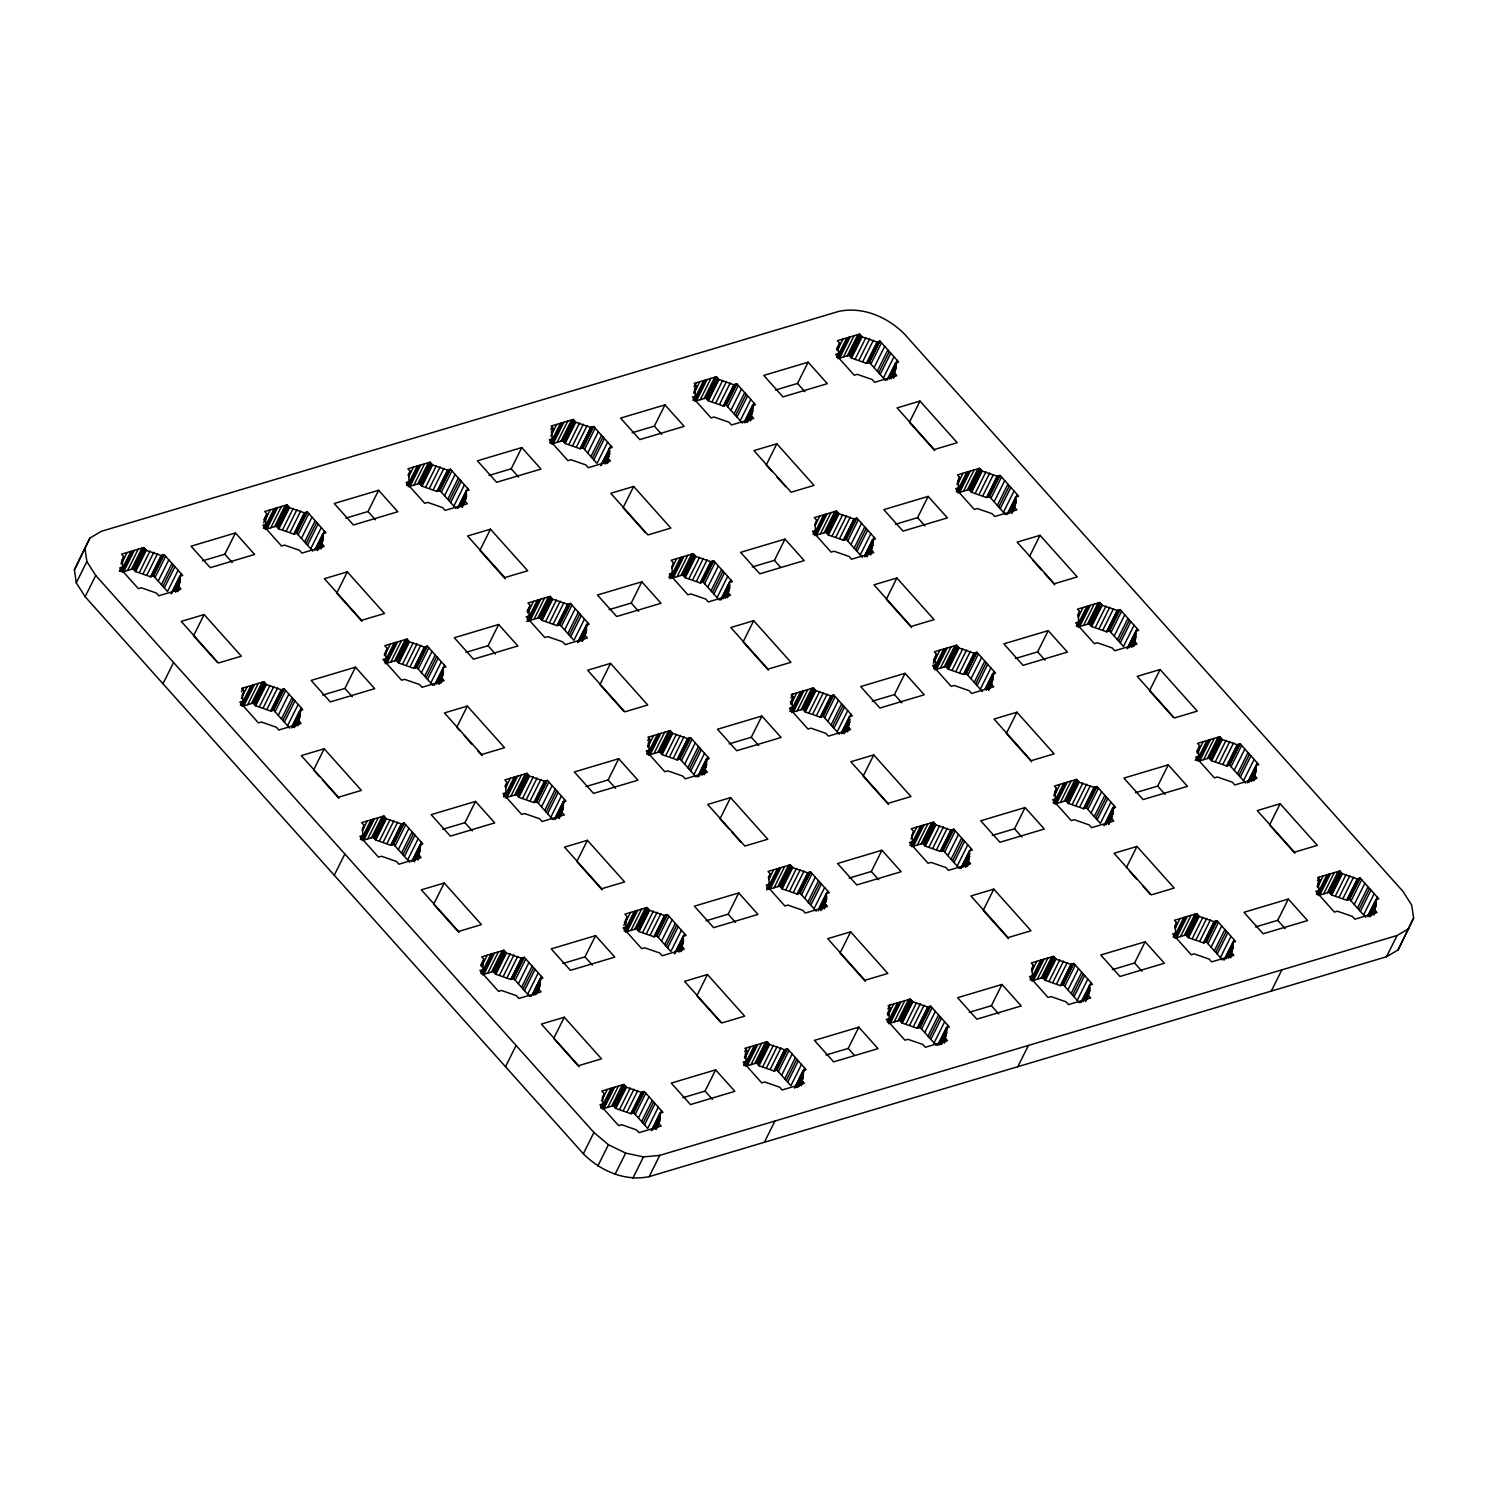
<?xml version="1.0" encoding="UTF-8"?>
<svg xmlns="http://www.w3.org/2000/svg" width="1488" height="1488" viewBox="0 0 1488 1488"><rect width="100%" height="100%" fill="white"/><g stroke="black" fill="none" stroke-linecap="round" stroke-linejoin="round"><path stroke-width="1.5" d="M122.741 567.002L119.765 567.895L138.384 588.69L141.341 587.797L156.296 593.005L158.77 595.777L180.978 589.174L178.486 586.384L180.104 581.696L179.788 576.34L182.764 575.447L164.145 554.652L161.188 555.545L146.252 550.337L143.759 547.565L121.57 554.168L124.043 556.958L122.425 561.646L122.741 567.002L120.807 570.871M315.251 549.091L322.97 533.653L325.928 532.76L307.328 511.946L304.352 512.839L289.416 507.65L286.924 504.86L264.734 511.481L267.226 514.271L265.589 518.94L265.906 524.297L263.99 528.166M242.786 701.22L239.828 702.113L258.428 722.908L261.404 722.033L276.34 727.223L278.833 730.013L301.022 723.391L298.53 720.601L300.167 715.933L299.832 710.557L302.808 709.683L284.208 688.87L281.232 689.762L266.296 684.573L263.804 681.783L241.614 688.405L244.106 691.176L242.47 695.863L242.786 701.22L240.87 705.089M319.734 547.547L323.287 539.009L322.97 533.653M362.849 835.438L359.873 836.33L378.473 857.144L381.449 856.251L396.385 861.44L398.877 864.23L421.067 857.609L418.574 854.819L420.211 850.15L419.895 844.793L422.852 843.901L404.252 823.087L401.276 823.98L386.341 818.791L383.848 816.001L361.658 822.622L364.151 825.412L362.514 830.081L362.849 835.438L360.914 839.306M443.331 673.227L443.015 667.87L445.991 666.977L427.372 646.183L424.415 647.057L409.46 641.867L406.968 639.077L384.778 645.699L387.271 648.489L385.634 653.158L385.969 658.533L382.993 659.407L401.593 680.221L404.569 679.328L419.504 684.517L421.997 687.307L444.187 680.686L441.694 677.914L443.331 673.227L438.514 682.88M409.088 481.61L406.112 482.503L424.731 503.297L427.688 502.405L442.624 507.613L445.117 510.384L467.306 503.781L464.833 500.991L466.451 496.304L466.135 490.947L469.111 490.054L450.492 469.259L447.535 470.152L432.58 464.944L430.106 462.173L407.898 468.776L410.39 471.566L408.754 476.253L409.088 481.61L407.154 485.479M483.135 961.862L482.893 969.674L479.917 970.548L498.536 991.361L501.493 990.469L516.429 995.677L518.921 998.448L541.111 991.826L538.637 989.055L540.256 984.368L539.939 979.011L542.915 978.118L524.297 957.323L521.339 958.198L506.404 953.008L503.911 950.218L481.721 956.84L484.195 959.63L481.219 965.731M506.013 792.751L503.037 793.643L521.656 814.438L524.613 813.545L539.567 818.753L542.041 821.525L564.25 814.922L561.757 812.132L563.394 807.445L563.059 802.088L566.035 801.195L547.435 780.4L544.459 781.293L529.523 776.085L527.031 773.314L504.841 779.917L507.334 782.707L505.697 787.394L506.013 792.751L504.079 796.619M529.133 615.827L526.157 616.72L544.775 637.515L547.751 636.641L562.687 641.83L565.18 644.62L587.369 637.999L584.877 635.209L586.514 630.54L586.179 625.165L589.155 624.29L570.555 603.477L567.579 604.37L552.643 599.18L550.151 596.39L527.961 603.012L530.453 605.783L528.817 610.471L529.133 615.827L527.217 619.696M552.253 438.904L549.295 439.797L567.895 460.61L570.871 459.718L585.807 464.907L588.299 467.697L610.489 461.075L607.997 458.285L609.634 453.617L609.317 448.26L612.275 447.367L593.675 426.554L590.699 427.447L575.763 422.257L573.271 419.467L551.081 426.089L553.573 428.879L551.936 433.547L552.253 438.904L550.337 442.773M674.455 953.696L683.122 936.305L686.08 935.431L667.48 914.618L664.504 915.511L649.568 910.321L647.075 907.531L624.886 914.153L627.378 916.924L625.741 921.611L626.057 926.968L624.142 930.837M602.938 1103.891L599.962 1104.784L618.58 1125.579L621.556 1124.686L636.492 1129.894L638.984 1132.666L661.174 1126.063L658.682 1123.273L660.319 1118.585L659.984 1113.229L662.96 1112.354L644.36 1091.541L641.384 1092.434L626.448 1087.226L623.956 1084.454L601.766 1091.057L604.258 1093.847L602.621 1098.535L602.938 1103.891L601.022 1107.76M626.057 926.968L623.1 927.861L641.7 948.656L644.676 947.782L659.612 952.971L662.104 955.761L684.294 949.139L681.802 946.349L683.438 941.681L683.122 936.305M649.177 750.045L646.22 750.938L664.82 771.751L667.796 770.858L682.732 776.048L685.224 778.838L707.414 772.216L704.921 769.426L706.558 764.758L706.242 759.401L709.199 758.508L690.599 737.695L687.623 738.587L672.688 733.398L670.195 730.608L648.005 737.23L650.498 740.02L648.861 744.688L649.177 750.045L647.261 753.914M672.316 573.14L669.34 574.015L687.94 594.828L690.916 593.935L705.851 599.125L708.344 601.915L730.534 595.293L728.041 592.522L729.678 587.834L729.362 582.478L732.338 581.585L713.719 560.79L710.743 561.664L695.807 556.475L693.315 553.685L671.125 560.306L673.618 563.096L671.981 567.765L672.316 573.14L670.381 576.991M695.435 396.217L692.459 397.11L711.059 417.905L714.035 417.012L728.971 422.22L731.464 424.991L753.653 418.388L751.161 415.598L752.798 410.911L752.482 405.554L755.458 404.662L736.839 383.867L733.882 384.76L718.927 379.552L716.435 376.78L694.245 383.383L696.737 386.173L695.101 390.86L695.435 396.217L693.501 400.086M798.963 1086.37L802.906 1078.335L803.167 1070.542L806.143 1069.649L787.524 1048.835L784.548 1049.728L769.612 1044.539L767.12 1041.749L744.93 1048.37L747.422 1051.16L745.786 1055.829L746.12 1061.186L744.186 1065.055M769.24 884.281L766.264 885.155L784.864 905.969L787.84 905.076L802.776 910.284L805.268 913.055L827.458 906.434L824.966 903.662L826.603 898.975L826.286 893.618L829.262 892.726L810.644 871.931L807.686 872.805L792.732 867.616L790.258 864.826L768.05 871.447L770.542 874.237L768.905 878.924L769.24 884.281L767.306 888.131M792.36 707.358L789.384 708.251L808.003 729.046L810.96 728.153L825.896 733.361L828.388 736.132L850.578 729.529L848.104 726.739L849.722 722.052L849.406 716.695L852.382 715.802L833.764 695.008L830.806 695.9L815.87 690.692L813.378 687.921L791.188 694.524L793.662 697.314L792.044 702.001L792.36 707.358L790.426 711.227M815.48 530.435L812.504 531.328L831.122 552.122L834.08 551.248L849.034 556.438L851.527 559.228L873.716 552.606L871.224 549.816L872.861 545.147L872.526 539.772L875.502 538.898L856.902 518.084L853.926 518.977L838.99 513.788L836.498 510.998L814.308 517.619L816.8 520.391L815.164 525.078L815.48 530.435L813.545 534.304M838.6 353.512L835.624 354.404L854.242 375.218L857.218 374.325L872.154 379.514L874.646 382.304L896.836 375.683L894.344 372.893L895.981 368.224L895.646 362.867L898.622 361.975L880.022 341.161L877.046 342.054L862.11 336.865L859.618 334.075L837.428 340.696L839.92 343.486L838.283 348.155L838.6 353.512L836.684 357.38M984.87 689.446L992.589 674.008L995.546 673.115L976.946 652.302L973.97 653.195L959.035 648.005L956.542 645.215L934.352 651.837L936.845 654.627L935.208 659.296L935.524 664.652L933.608 668.521M889.285 1018.499L886.309 1019.392L904.927 1040.186L907.885 1039.294L922.839 1044.502L925.331 1047.273L947.521 1040.67L945.029 1037.88L946.666 1033.193L946.331 1027.836L949.307 1026.962L930.707 1006.148L927.731 1007.041L912.795 1001.833L910.303 999.062L888.113 1005.665L890.605 1008.455L888.968 1013.142L889.285 1018.499L887.369 1022.368M965.266 866.76L969.209 858.725L969.451 850.913L972.427 850.039L953.827 829.225L950.851 830.118L935.915 824.929L933.422 822.139L911.233 828.76L913.725 831.532L912.088 836.219L912.404 841.576L910.489 845.444M935.524 664.652L932.567 665.545L951.167 686.359L954.143 685.466L969.079 690.655L971.571 693.445L993.761 686.824L991.268 684.034L992.905 679.365L992.589 674.008M958.644 487.748L955.687 488.622L974.287 509.435L977.263 508.543L992.198 513.732L994.691 516.522L1016.881 509.9L1014.388 507.129L1016.025 502.442L1015.709 497.085L1018.666 496.192L1000.066 475.397L997.09 476.272L982.154 471.082L979.662 468.292L957.472 474.914L959.965 477.704L958.328 482.372L958.644 487.748L956.728 491.598M1032.467 975.793L1029.491 976.686L1048.091 997.499L1051.067 996.607L1066.003 1001.796L1068.496 1004.586L1090.685 997.964L1088.193 995.174L1089.83 990.506L1089.514 985.149L1092.471 984.256L1073.871 963.443L1070.895 964.336L1055.959 959.146L1053.467 956.356L1031.277 962.978L1033.769 965.768L1032.133 970.436L1032.467 975.793L1030.533 979.662M1055.587 798.889L1052.611 799.763L1071.211 820.576L1074.187 819.683L1089.123 824.891L1091.615 827.663L1113.805 821.041L1111.313 818.27L1112.95 813.583L1112.633 808.226L1115.609 807.333L1096.991 786.538L1094.015 787.412L1079.079 782.223L1076.587 779.433L1054.397 786.055L1056.889 788.845L1055.252 793.532L1055.587 798.889L1053.653 802.739M1131.55 647.15L1135.493 639.115L1135.753 631.303L1138.729 630.41L1120.111 609.615L1117.153 610.508L1102.199 605.3L1099.725 602.528L1077.517 609.131L1080.009 611.921L1078.372 616.609L1078.707 621.965L1076.773 625.834M1175.632 933.106L1172.656 933.999L1191.274 954.794L1194.232 953.901L1209.186 959.109L1211.66 961.88L1233.868 955.277L1231.376 952.487L1233.013 947.8L1232.678 942.443L1235.654 941.569L1217.054 920.756L1214.078 921.649L1199.142 916.441L1196.65 913.669L1174.46 920.272L1176.952 923.062L1175.315 927.749L1175.632 933.106L1173.697 936.975M1198.751 756.183L1195.775 757.076L1214.394 777.871L1217.37 776.996L1232.306 782.186L1234.798 784.976L1256.988 778.354L1254.496 775.564L1256.132 770.896L1255.798 765.52L1258.774 764.646L1240.174 743.833L1237.198 744.725L1222.262 739.536L1219.769 736.746L1197.58 743.368L1200.072 746.139L1198.435 750.826L1198.751 756.183L1196.836 760.052M1318.796 890.401L1315.838 891.293L1334.438 912.107L1337.414 911.214L1352.35 916.403L1354.843 919.193L1377.032 912.572L1374.54 909.782L1376.177 905.113L1375.861 899.756L1378.818 898.864L1360.218 878.05L1357.242 878.943L1342.306 873.754L1339.814 870.964L1317.624 877.585L1320.116 880.375L1318.48 885.044L1318.796 890.401L1316.88 894.269M74.4 569.885L89.931 538.042L101.519 531.253L838.841 311.364C863.021 306.268 887.741 317.167 904.648 334.242L1402.868 891.275L1411.74 905.169L1413.6 918.115L1398.069 949.958L1386.481 956.747L649.159 1176.636C624.979 1181.732 600.259 1170.833 583.352 1153.758L85.132 596.725L76.26 582.831L74.4 569.885L89.931 538.042M1398.069 949.958L1413.6 918.115M76.26 582.831L86.862 561.59L85.002 548.626M85.132 596.725L95.734 575.484L86.862 561.59M121.737 560.381L123.671 556.531M121.067 563.059L124.043 556.958M121.328 564.119L127.112 552.513M119.338 571.299L121.253 567.449M120.342 571.001L122.276 567.133M121.291 570.704L130.925 551.378M132.655 550.876L122.072 572.117L133.157 568.807L143.759 547.565M123.802 571.597L134.385 550.355M127.615 570.462L138.198 549.221M131.428 569.327L142.011 548.068M133.548 569.234L144.15 547.993M134.404 570.202L145.006 548.942M135.259 571.15L145.861 549.909M164.145 554.652L153.562 575.893L150.586 576.786L135.65 571.597L146.252 550.337M139.426 572.396L150.009 551.137M143.201 573.531L153.803 552.29M146.94 575L157.542 553.759M150.586 576.786L161.188 555.545M151.051 576.656L161.653 555.396M152.074 576.34L162.676 555.098M153.097 576.042L163.68 554.782M155.012 577.53L165.614 556.27M158.212 581.101L168.814 559.86M161.411 584.672L171.994 563.431M162.862 586.309L173.464 565.049M164.312 587.927L174.914 566.686M178.114 570.257L167.512 591.499L153.562 575.893M171.12 593.731L179.788 576.34M171.585 593.582L181.313 573.829M175.491 587.481L179.341 579.762M174.412 590.68L180.197 579.092M175.305 591.368L180.104 581.696M175.584 592.187L179.546 584.152M176.942 590.68L178.876 586.811M177.797 591.647L179.732 587.779M202.647 560.827L224.837 554.224L235.439 532.964L254.653 554.447L210.273 567.672L191.059 546.208L235.439 532.964M162.973 683.773L173.575 662.513M204.135 614.563L181.22 621.389L218.438 662.997L241.354 656.171L204.135 614.563L193.533 635.804L217.36 662.439M263.953 519.628L266.836 513.825M264.232 520.372L267.226 514.271M263.655 522.809L265.589 518.94M264.511 521.414L270.277 509.826M263.525 528.314L265.441 524.446M264.473 527.998L274.09 508.691M275.838 508.171L265.236 529.412L276.34 526.12L286.924 504.86M266.966 528.91L277.568 507.65M270.779 527.756L281.381 506.515M274.592 526.622L285.194 505.381M276.712 526.547L287.314 505.288M277.568 527.496L288.17 506.255M278.442 528.463L289.025 507.203M307.328 511.946L296.726 533.206L293.768 534.099L278.814 528.891L289.416 507.65M282.59 529.691L293.192 508.45M286.384 530.844L296.968 509.584M290.123 532.313L300.706 511.054M293.768 534.099L304.352 512.839M294.233 533.95L304.817 512.709M295.238 533.653L305.84 512.393M296.261 533.336L306.863 512.095M298.177 534.824L308.779 513.583M301.376 538.414L311.978 517.154M304.575 541.985L315.177 520.726M306.026 543.604L316.628 522.362M307.495 545.24L318.079 523.981M310.694 548.812L321.278 527.552M241.428 691.753L243.344 687.884M242.172 695.045L244.106 691.176M241.372 698.337L247.157 686.749M314.842 550.448L324.477 531.142M316.739 548.663L323.491 535.141M316.628 549.909L323.38 536.387M240.405 705.219L242.321 701.369M317.502 550.597L323.287 539.009M318.86 549.184L322.71 541.446M241.335 704.921L250.97 685.615M320.106 547.993L322.04 544.124M242.116 706.335L252.7 685.094M320.962 548.942L322.896 545.073M254.448 684.573L243.846 705.814L253.202 703.024L263.804 681.783M247.659 704.68L258.261 683.438M251.472 703.545L262.074 682.304M253.592 703.471L264.194 682.211M254.448 704.419L265.05 683.178M255.304 705.386L265.906 684.127M284.208 688.87L273.606 710.129L270.63 711.004L255.694 705.814L266.296 684.573M259.47 706.614L270.072 685.354M263.264 707.749L273.848 686.507M267.003 709.218L277.586 687.977M345.83 518.14L368.02 511.519L378.603 490.277L397.817 511.742L353.437 524.985L334.223 503.502L378.603 490.277M270.63 711.004L281.232 689.762M271.095 710.873L281.697 689.614M272.118 710.557L282.72 689.316M273.141 710.26L283.743 689.018M275.057 711.748L285.659 690.506M347.318 571.857L324.403 578.702L361.621 620.31L384.518 613.484L347.318 571.857L336.716 593.117L362.012 621.407M278.256 715.319L288.858 694.078M281.455 718.909L292.057 697.649M282.906 720.527L293.508 699.267M284.375 722.145L294.959 700.904M408.084 474.988L410 471.138M408.475 475.435L410.39 471.566M408.642 476.792L413.459 467.12M406.689 485.609L408.623 481.74M287.556 725.735L298.158 704.475M407.638 485.311L417.272 465.986M419.002 465.465L408.4 486.725L419.504 483.414L430.106 462.173M410.149 486.204L420.732 464.963M292.132 726.014L299.832 710.557M291.629 727.818L301.357 708.046M292.652 727.502L301.32 710.129M293.508 726.832L300.241 713.31M413.962 485.069L424.545 463.828M295.108 725.14L297.991 719.336M294.382 727.52L300.167 715.933M295.74 726.088L299.59 718.369M296.986 724.898L298.921 721.048M417.775 483.935L428.358 462.675M297.842 725.865L299.776 721.996M419.895 483.842L430.478 462.601M420.751 484.809L431.353 463.549M421.606 485.758L432.208 464.516M450.492 469.259L439.909 490.501L436.933 491.393L421.997 486.204L432.58 464.944M425.773 487.004L436.356 465.744M429.548 488.138L440.15 466.897M433.287 489.608L443.889 468.367M436.933 491.393L447.535 470.152M437.398 491.263L448 470.003M438.421 490.947L449.004 469.706M439.444 490.649L450.027 469.39M441.359 492.137L451.943 470.878M322.71 695.063L344.9 688.442L355.483 667.182L374.697 688.665L330.317 701.908L311.104 680.425L355.483 667.182M444.559 495.709L455.142 474.467M447.758 499.28L458.341 478.039M324.179 748.78L301.283 755.625L338.501 797.233L361.398 790.388L324.179 748.78L313.596 770.04L319.548 776.699M449.209 500.917L459.811 479.657M450.659 502.535L461.261 481.294M453.859 506.106L464.461 484.865M384.295 654.59L387.271 648.489M457.467 508.338L466.135 490.947M384.555 655.631L390.34 644.044M457.932 508.189L467.66 488.436M459.811 507.222L466.544 493.7M461.633 505.976L466.451 496.304M461.931 506.794L465.874 498.759M384.518 662.234L394.153 642.909M462.322 507.222L465.205 501.419M395.882 642.388L385.28 663.648L396.385 660.337L406.968 639.077M387.029 663.127L397.612 641.867M390.842 661.993L401.425 640.733M394.655 660.858L405.238 639.598M396.775 660.765L407.359 639.524M397.631 661.732L408.214 640.472M398.486 662.681L409.07 641.44M427.372 646.183L416.789 667.424L413.813 668.317L398.877 663.109L409.46 641.867M402.653 663.908L413.236 642.667M406.429 665.062L417.031 643.802M410.167 666.531L420.769 645.271M488.994 475.435L511.184 468.832L521.786 447.572L541 469.055L496.601 482.279L477.406 460.815L521.786 447.572M413.813 668.317L424.415 647.057M414.278 668.168L424.861 646.927M415.301 667.87L425.884 646.629M416.324 667.573L426.907 646.313M418.24 669.061L428.823 647.801M490.482 529.17L467.567 535.996L504.785 577.604L527.701 570.778L490.482 529.17L479.88 550.411L505.195 578.72M421.439 672.632L432.022 651.372M424.638 676.203L435.221 654.962M426.089 677.821L436.672 656.58M550.895 429.437L552.811 425.568M427.54 679.458L438.142 658.198M551.248 432.301L553.183 428.432M551.639 432.729L553.573 428.879M550.858 436.021L556.624 424.433M334.242 875.242L344.844 854M549.872 442.922L551.788 439.053M430.739 683.029L441.341 661.788M550.802 442.606L560.437 423.299M562.166 422.778L551.583 444.019L562.669 440.727L573.271 419.467M553.313 443.517L563.915 422.257M362.235 829.262L364.151 825.412M434.347 685.261L444.521 665.359M362.402 830.62L367.201 820.967M435.779 683.178L443.48 667.721M436.672 684.145L443.424 670.623M557.126 442.364L567.728 421.123M360.449 839.455L362.384 835.586M438.811 683.699L442.754 675.664M361.398 839.139L371.033 819.832M439.202 684.145L442.085 678.342M560.939 441.229L571.541 419.988M372.763 819.311L362.161 840.553L373.265 837.26L383.848 816.001M441.025 683.159L442.94 679.309M363.89 840.05L374.492 818.791M563.059 441.155L573.661 419.895M563.915 442.103L574.517 420.862M367.703 838.916L378.305 817.656M564.77 443.071L575.372 421.811M593.675 426.554L583.073 447.814L580.115 448.706L565.161 443.498L575.763 422.257M371.535 837.763L382.118 816.521M568.937 444.298L579.539 423.057M373.655 837.688L384.239 816.447M374.511 838.637L385.094 817.396M375.367 839.604L385.95 818.344M404.252 823.087L393.65 844.347L390.693 845.24L375.757 840.032L386.341 818.791M572.731 445.451L583.315 424.192M379.514 840.832L390.116 819.59M576.47 446.921L587.053 425.661M383.309 841.985L393.892 820.725M580.115 448.706L590.699 427.447M580.562 448.558L591.164 427.316M581.585 448.26L592.187 427M582.608 447.944L593.21 426.703M387.047 843.454L397.631 822.194M584.524 449.432L595.126 428.191M465.874 652.358L488.064 645.736L498.666 624.495L517.861 645.978L473.482 659.203L454.286 637.738L498.666 624.495M390.693 845.24L401.276 823.98M391.158 845.091L401.741 823.85M392.181 844.793L402.764 823.534M587.723 453.022L598.325 431.762M393.204 844.477L403.787 823.236M395.12 845.965L405.703 824.724M590.922 456.593L601.524 435.333M467.362 706.093L444.447 712.919L481.666 754.528L504.581 747.701L467.362 706.093L456.76 727.334L459.736 730.664M592.373 458.211L602.975 436.97M398.319 849.555L408.902 828.295M593.842 459.848L604.426 438.588M401.518 853.126L412.102 831.866M607.625 442.159L597.023 463.419L583.073 447.814M402.969 854.744L413.552 833.503M404.42 856.381L415.003 835.121M527.161 611.159L530.063 605.356M527.552 611.587L530.453 605.783M600.631 465.632L610.824 445.749M527.719 612.944L533.504 601.357M601.096 465.502L609.764 448.111M604.054 461.336L607.904 453.598M603.942 462.582L609.708 450.994M604.816 463.27L609.634 453.617M407.619 859.952L418.202 838.693M605.114 464.089L609.057 456.053M527.682 619.529L537.317 600.222M606.453 462.601L608.387 458.732M528.463 620.942L539.047 599.701M607.309 463.549L609.243 459.68M530.193 620.422L540.795 599.18M411.785 861.589L421.402 842.282M412.66 860.101L420.36 844.645M413.664 859.804L417.533 852.066M419.449 848.216L421.383 844.347M534.006 619.287L544.608 598.046M413.552 861.05L420.304 847.528M414.427 861.738L420.211 850.15M416.659 858.688L419.635 852.587M417.049 859.134L418.965 855.265M537.819 618.152L548.421 596.911M417.905 860.083L419.821 856.214M526.733 621.463L539.549 617.632L550.151 596.39M539.939 618.078L550.541 596.818M540.795 619.027L551.397 597.785M541.651 619.994L552.253 598.734M570.555 603.477L559.953 624.737L556.977 625.611L542.041 620.422L552.643 599.18M545.817 621.221L556.419 599.962M549.593 622.356L560.195 601.115M553.331 623.825L563.933 602.584M632.177 432.748L654.367 426.126L664.95 404.885L684.164 426.349L639.784 439.592L620.57 418.109L664.95 404.885M556.977 625.611L567.579 604.37M557.442 625.481L568.044 604.221M558.465 625.165L569.067 603.923M559.488 624.867L570.09 603.626M561.404 626.355L572.006 605.114M442.754 829.281L464.944 822.659L475.546 801.418L494.741 822.883L450.362 836.126L431.148 814.643L475.546 801.418M633.646 486.464L610.75 493.309L647.968 534.917L670.865 528.091L633.646 486.464L623.063 507.724L645.383 532.685M564.603 629.926L575.205 608.685M567.802 633.516L578.404 612.256M444.242 883.016L421.327 889.843L458.546 931.451L481.461 924.625L444.242 883.016L433.64 904.258L458.955 932.548M569.253 635.134L579.855 613.874M694.059 386.731L695.993 382.881M570.704 636.752L581.306 615.511M694.431 389.596L696.347 385.745M693.761 392.274L696.737 386.173M694.022 393.334L699.806 381.728M693.036 400.216L694.97 396.347M584.505 619.082L573.903 640.342L559.953 624.737M693.985 399.919L703.619 380.593M694.747 401.332L705.349 380.072M707.079 379.57L696.496 400.811L705.851 398.021L716.435 376.78M505.009 786.129L506.943 782.279M505.399 786.575L507.334 782.707M577.511 642.556L587.704 622.654M505.567 787.933L510.384 778.261M577.976 642.425L586.644 625.034M584.784 630.521L587.667 624.737M700.309 399.677L710.892 378.436M579.855 641.44L586.588 627.917M503.614 796.75L505.548 792.881M581.696 640.193L586.514 630.54M504.562 796.452L514.197 777.127M581.975 641.012L585.937 632.977M582.366 641.44L585.268 635.655M704.122 398.542L714.705 377.282M515.927 776.624L505.343 797.866L516.429 794.555L527.031 773.314M507.073 797.345L517.657 776.104M706.242 398.449L716.825 377.208M707.098 399.416L717.681 378.157M707.953 400.365L718.537 379.124M510.886 796.21L521.47 774.969M736.839 383.867L726.256 405.108L723.28 406.001L708.344 400.811L718.927 379.552M514.699 795.076L525.301 773.816M712.12 401.611L722.703 380.351M516.82 794.983L527.422 773.741M517.675 795.95L528.277 774.69M518.531 796.898L529.133 775.657M547.435 780.4L536.833 801.641L533.857 802.534L518.921 797.345L529.523 776.085M715.895 402.746L726.497 381.505M522.697 798.145L533.299 776.885M719.634 404.215L730.236 382.974M526.473 799.279L537.075 778.038M723.28 406.001L733.882 384.76M723.745 405.871L734.328 384.611M724.768 405.554L735.351 384.313M725.791 405.257L736.374 383.997M530.212 800.749L540.814 779.507M727.706 406.745L738.29 385.485M609.057 609.671L631.247 603.049L641.83 581.789L661.044 603.272L616.664 616.516L597.451 595.033L641.83 581.789M533.857 802.534L544.459 781.293M534.322 802.404L544.924 781.144M535.345 802.088L545.947 780.847M730.906 410.316L741.489 389.075M536.368 801.79L546.97 780.53M538.284 803.278L548.886 782.018M734.105 413.887L744.688 392.646M610.526 663.388L587.63 670.232L624.848 711.841L647.745 704.996L610.526 663.388L599.943 684.647L623.751 711.264M735.556 415.524L746.139 394.264M541.483 806.849L552.085 785.608M737.006 417.142L747.608 395.901M544.682 810.421L555.284 789.179M740.206 420.713L750.808 399.472M546.133 812.057L556.735 790.798M547.584 813.676L558.186 792.434M671.702 566.965L673.618 563.096M744.781 421.011L752.482 405.554M744.372 422.369L753.988 403.043M671.869 568.304L676.687 558.651M744.279 422.797L752.947 405.424M745.302 422.499L753.97 405.108M746.139 421.829L752.891 408.307M668.893 577.437L670.828 573.587M669.916 577.139L671.851 573.271M747.032 422.499L752.798 410.911M550.783 817.247L561.385 796.006M669.898 578.758L680.5 557.516M748.371 421.085L752.221 413.366M749.636 419.895L751.552 416.026M682.229 556.996L671.627 578.255L682.732 574.945L693.315 553.685M750.491 420.844L752.407 416.993M673.357 577.735L683.959 556.475M480.922 964.987L483.805 959.183M481.312 965.414L484.195 959.63M554.392 819.479L563.059 802.088M554.95 818.902L564.584 799.577M481.48 966.772L487.264 955.184M554.857 819.33L563.524 801.958M557.814 815.164L564.547 801.641M677.17 576.6L687.772 555.34M556.735 818.363L563.468 804.841M558.577 817.117L563.394 807.445M480.959 973.524L482.893 969.674M481.442 973.375L491.077 954.05M558.856 817.935L562.817 809.9M559.246 818.363L562.148 812.56M681.002 575.465L691.585 554.206M492.807 953.529L482.205 974.789L493.309 971.478L503.911 950.218M483.953 974.268L494.537 953.008M683.122 575.372L693.706 554.131M683.978 576.34L694.561 555.08M684.833 577.288L695.417 556.047M487.766 973.133L498.35 951.874M713.719 560.79L703.136 582.031L700.16 582.924L685.224 577.716L695.807 556.475M491.579 971.999L502.163 950.739M689 578.516L699.583 557.275M493.7 971.906L504.302 950.665M494.555 972.873L505.157 951.613M495.411 973.822L506.013 952.58M524.297 957.323L513.713 978.565L510.737 979.457L495.802 974.268L506.404 953.008M692.776 579.669L703.359 558.409M499.577 975.049L510.161 953.808M696.514 581.138L707.098 559.879M775.341 390.042L797.531 383.439L808.133 362.179L827.347 383.662L782.948 396.887L763.753 375.422L808.133 362.179M503.353 976.202L513.955 954.943M700.16 582.924L710.743 561.664M700.625 582.775L711.208 561.534M701.648 582.478L712.231 561.236M702.671 582.18L713.254 560.92M507.092 977.672L517.694 956.431M704.587 583.668L715.17 562.408M585.919 786.575L608.127 779.972L618.71 758.713L637.924 780.196L593.545 793.42L574.331 771.956L618.71 758.713M776.829 443.777L753.914 450.604L791.132 492.212L814.048 485.386L776.829 443.777L766.227 465.019L772.179 471.677M510.737 979.457L521.339 958.198M511.202 979.309L521.804 958.067M512.225 979.011L522.827 957.77M707.786 587.239L718.369 565.979M513.248 978.713L523.832 957.454M515.164 980.201L525.766 958.942M710.985 590.81L721.568 569.569M587.407 840.311L564.51 847.137L601.71 888.745L624.625 881.919L587.407 840.311L576.823 861.552L602.119 889.861M712.436 592.429L723.019 571.187M518.363 983.773L528.947 962.513M713.887 594.065L724.47 572.806M836.628 348.843L839.53 343.04M836.926 349.587L839.92 343.486M837.186 350.629L842.971 339.041M521.563 987.344L532.146 966.103M717.086 597.637L727.669 576.395M837.149 357.213L846.784 337.906M523.013 988.962L533.615 967.721M848.513 337.385L837.93 358.627L849.016 355.334L859.618 334.075M647.819 740.578L649.735 736.709M524.464 990.599L535.066 969.339M839.66 358.124L850.262 336.865M648.191 743.442L650.107 739.573M647.615 745.804L650.498 740.02M720.694 599.869L729.362 582.478M721.252 599.273L730.868 579.967M647.782 747.162L653.548 735.574M721.159 599.72L729.827 582.329M843.473 356.971L854.075 335.73M723.019 598.753L729.771 585.23M646.796 754.063L648.712 750.194M724.861 597.488L729.678 587.834M527.663 994.17L538.265 972.929M647.745 753.746L657.361 734.44M725.158 598.306L729.101 590.271M726.516 596.818L728.432 592.949M847.286 355.837L857.888 334.595M659.11 733.919L648.508 755.16L659.612 751.868L670.195 730.608M727.372 597.767L729.287 593.917M650.237 754.658L660.839 733.398M849.406 355.762L860.008 334.502M531.272 996.402L539.939 979.011M850.262 356.711L860.864 335.47M532.704 994.319L541.465 976.5M533.727 994.021L541.427 978.565M851.117 357.678L861.719 336.418M533.615 995.286L540.349 981.764M654.05 753.505L664.652 732.263M880.022 341.161L869.42 362.421L866.444 363.314L851.508 358.106L862.11 336.865M535.457 994.021L540.256 984.368M535.736 994.84L539.698 986.804M537.094 993.352L539.009 989.483M657.863 752.37L668.465 731.129M855.284 358.906L865.886 337.664M660.002 752.296L670.586 731.054M660.858 753.244L671.441 732.003M505.492 1066.71L516.094 1045.469M661.714 754.211L672.297 732.952M690.599 737.695L679.997 758.954L677.04 759.847L662.104 754.639L672.688 733.398M859.06 360.059L869.662 338.799M665.861 755.439L676.463 734.198M862.798 361.528L873.4 340.268M669.656 756.592L680.239 735.332M866.444 363.314L877.046 342.054M866.909 363.165L877.511 341.924M867.932 362.867L878.534 341.608M868.955 362.551L879.557 341.31M673.394 758.062L683.978 736.802M870.871 364.039L881.473 342.798M752.221 566.965L774.411 560.344L785.013 539.102L804.208 560.585L759.829 573.81L740.615 552.346L785.013 539.102M677.04 759.847L687.623 738.587M677.505 759.698L688.088 738.457M678.528 759.401L689.111 738.141M874.07 367.629L884.672 346.369M679.532 759.085L690.134 737.843M681.467 760.573L692.05 739.331M562.799 963.499L584.989 956.877L595.591 935.636L614.804 957.119L570.406 970.343L551.211 948.879L595.591 935.636M877.269 371.2L887.871 349.94M753.709 620.701L730.794 627.527L768.013 669.135L790.928 662.309L753.709 620.701L743.107 641.942L768.422 670.232M878.72 372.818L889.322 351.577M684.647 764.162L695.249 742.903M880.171 374.455L890.773 353.195M687.847 767.734L698.449 746.474M564.287 1017.234L541.372 1024.06L578.59 1065.668L601.505 1058.842L564.287 1017.234L553.685 1038.475L578.999 1066.766M883.37 378.026L893.972 356.767M689.316 769.352L699.899 748.111M690.767 770.989L701.35 749.729M814.866 524.26L816.8 520.391M886.978 380.24L895.646 362.867M888.41 378.175L897.171 360.356M815.033 525.617L819.851 515.964M889.433 377.878L897.134 362.421M889.322 379.124L896.055 365.602M813.099 534.434L815.015 530.584M891.163 377.878L895.981 368.224M693.966 774.56L704.549 753.3M814.029 534.136L823.664 514.829M891.461 378.696L895.404 370.661M892.8 377.208L894.734 373.339M825.394 514.309L814.81 535.55L825.896 532.239L836.498 510.998M893.656 378.157L895.59 374.288M816.54 535.029L827.123 513.788M625.444 920.793L627.378 916.924M624.383 923.025L626.318 919.175M697.574 776.773L706.242 759.401M623.807 925.48L625.741 921.611M698.039 776.643L707.749 756.89M624.662 924.085L630.428 912.497M699.062 776.345L707.73 758.954M700.867 773.741L706.651 762.135M820.353 533.894L830.955 512.653M701.741 774.411L706.558 764.758M624.607 930.67L634.241 911.363M702.038 775.229L705.982 767.194M703.396 773.741L705.312 769.873M635.99 910.842L625.388 932.083L636.473 928.772L647.075 907.531M824.166 532.76L834.768 511.519M704.252 774.69L706.168 770.821M627.118 931.562L637.72 910.321M826.286 532.685L836.888 511.426M827.142 533.634L837.744 512.393M827.998 534.601L838.6 513.341M630.931 930.428L641.533 909.187M856.902 518.084L846.3 539.344L843.324 540.218L828.388 535.029L838.99 513.788M634.744 929.293L645.346 908.052M832.164 535.829L842.766 514.569M636.864 929.219L647.466 907.959M637.72 930.167L648.322 908.926M638.575 931.135L649.177 909.875M667.48 914.618L656.878 935.878L653.92 936.752L638.966 931.562L649.568 910.321M835.94 536.963L846.542 515.722M642.742 932.362L653.344 911.102M839.678 538.433L850.28 517.192M646.536 933.497L657.119 912.256M843.324 540.218L853.926 518.977M843.789 540.088L854.391 518.828M844.812 539.772L855.414 518.531M845.835 539.474L856.437 518.233M650.275 934.966L660.858 913.725M847.751 540.962L858.353 519.721M729.101 743.888L751.291 737.267L761.893 716.026L781.088 737.49L736.709 750.733L717.495 729.25L761.893 716.026M919.993 401.072L897.097 407.917L934.315 449.525L957.212 442.699L919.993 401.072L909.41 422.332L934.706 450.622M653.92 936.752L664.504 915.511M654.385 936.622L664.969 915.362M655.39 936.305L665.992 915.064M850.95 544.534L861.552 523.292M656.413 936.008L667.015 914.767M658.328 937.496L668.93 916.255M854.149 548.123L864.751 526.864M730.589 797.624L707.674 804.45L744.893 846.058L767.789 839.232L730.589 797.624L719.987 818.865L728.915 828.853M855.6 549.742L866.202 528.482M661.528 941.067L672.13 919.826M857.051 551.36L867.653 530.119M664.727 944.657L675.329 923.397M860.25 554.95L870.852 533.69M666.178 946.275L676.78 925.015M790.984 697.872L792.918 694.022M667.647 947.893L678.23 926.652M790.388 702.671L793.29 696.886M790.686 703.415L793.662 697.314M864.826 555.229L872.526 539.772M864.416 556.586L874.051 537.261M790.946 704.475L796.731 692.869M865.346 556.717L874.014 539.344M866.202 556.047L872.935 542.525M867.802 554.354L869.717 550.486M789.961 711.357L791.895 707.488M867.076 556.735L872.861 545.147M681.43 930.223L670.846 951.483L656.878 935.878M790.909 711.059L800.544 691.734M869.29 553.685L872.284 547.584M869.68 554.113L871.615 550.262M802.274 691.232L791.69 712.473L802.776 709.162L813.378 687.921M870.536 555.08L872.47 551.211M793.42 711.952L804.004 690.711M602.324 1097.716L604.258 1093.847M674.901 953.566L684.629 933.794M601.524 1101.008L607.309 1089.402M677.747 950.646L683.531 939.058M797.233 710.818L807.817 689.576M600.557 1107.89L602.473 1104.022M678.621 951.334L683.438 941.681M601.487 1107.593L611.122 1088.267M678.919 952.153L682.862 944.117M680.258 950.646L682.192 946.796M801.046 709.683L811.63 688.423M612.851 1087.765L602.268 1109.006L613.354 1105.696L623.956 1084.454M681.113 951.613L683.048 947.744M603.998 1108.486L614.6 1087.244M803.167 709.59L813.769 688.349M804.022 710.557L814.624 689.297M583.352 1153.758L593.935 1132.498L95.734 575.484M804.878 711.506L815.48 690.265M607.811 1107.351L618.413 1086.11M833.764 695.008L823.18 716.249L820.204 717.142L805.268 711.952L815.87 690.692M611.624 1106.216L622.226 1084.957M809.044 712.752L819.628 691.492M613.744 1106.123L624.346 1084.882M614.6 1107.091L625.202 1085.831M615.455 1108.039L626.057 1086.798M644.36 1091.541L633.758 1112.782L630.782 1113.675L615.846 1108.486L626.448 1087.226M812.82 713.887L823.422 692.645M619.622 1109.285L630.224 1088.026M816.559 715.356L827.161 694.115M895.385 524.278L917.594 517.657L928.177 496.397L947.391 517.88L903.011 531.123L883.798 509.64L928.177 496.397M623.398 1110.42L634 1089.179M820.204 717.142L830.806 695.9M820.669 717.011L831.271 695.752M821.692 716.695L832.294 695.454M597.841 1165.978L608.425 1144.718L593.935 1132.498M822.715 716.398L833.299 695.138M627.136 1111.889L637.738 1090.648M824.631 717.886L835.233 696.626M705.982 920.812L728.171 914.19L738.755 892.93L757.969 914.413L713.589 927.656L694.375 906.173L738.755 892.93M896.873 577.995L873.977 584.84L911.177 626.448L934.092 619.603L896.873 577.995L886.29 599.255L911.586 627.545M630.782 1113.675L641.384 1092.434M631.247 1113.545L641.849 1092.285M632.27 1113.229L642.872 1091.987M827.83 721.457L838.432 700.216M633.293 1112.931L643.895 1091.671M635.209 1114.419L645.811 1093.159M831.029 725.028L841.613 703.787M707.451 974.528L684.554 981.373L721.773 1022.981L744.67 1016.137L707.451 974.528L696.868 995.788L720.676 1022.405M832.48 726.665L843.082 705.405M638.408 1117.99L649.01 1096.749M833.931 728.283L844.533 707.042M957.658 481.126L959.574 477.257M957.082 483.488L959.965 477.704M957.249 484.846L963.015 473.258M615.046 1174.348L625.648 1153.107L643.448 1156.901L659.742 1155.376L1397.083 935.506L1408.652 928.717M641.607 1121.561L652.209 1100.32M956.263 491.747L958.198 487.878M837.13 731.854L847.732 710.613M957.212 491.449L966.828 472.124M643.058 1123.198L653.66 1101.938M968.576 471.603L957.974 492.863L969.079 489.552L979.662 468.292M644.509 1124.816L655.111 1103.575M959.704 492.342L970.306 471.082M768.236 877.66L770.152 873.791M768.626 878.106L770.542 874.237M841.706 732.152L849.406 716.695M841.297 733.51L850.931 714.184M768.794 879.464L773.611 869.792M842.227 733.64L848.011 722.052M843.082 732.97L849.815 719.448M963.517 491.207L974.119 469.948M766.841 888.28L768.775 884.411M843.956 733.64L849.722 722.052M658.31 1107.146L647.708 1128.388L633.758 1112.782M766.822 889.917L777.424 868.657M845.203 732.542L849.164 724.507M846.56 731.036L848.495 727.167M967.33 490.073L977.932 468.813M779.154 868.136L768.552 889.396L779.656 886.085L790.258 864.826M847.416 732.003L849.35 728.134M770.3 888.875L780.884 867.616M969.469 489.98L980.053 468.739M651.316 1130.62L659.984 1113.229M970.325 490.947L980.908 469.687M651.781 1130.471L661.509 1110.718M654.739 1126.304L658.589 1118.585M971.18 491.896L981.764 470.654M653.66 1129.504L660.393 1115.981M774.113 887.741L784.697 866.481M1000.066 475.397L989.464 496.639L986.507 497.531L971.571 492.323L982.154 471.082M655.501 1128.257L660.319 1118.585M655.799 1129.076L659.742 1121.041M656.171 1129.504L659.072 1123.7M777.926 886.606L788.51 865.346M632.865 1178.143L643.448 1156.901M975.328 493.123L985.93 471.882M780.047 886.513L790.63 865.272M780.902 887.48L791.486 866.221M781.758 888.429L792.341 867.188M810.644 871.931L800.06 893.172L797.084 894.065L782.149 888.875L792.732 867.616M979.123 494.276L989.706 473.017M785.924 889.657L796.508 868.415M982.861 495.746L993.445 474.486M789.7 890.81L800.302 869.55M986.507 497.531L997.09 476.272M986.972 497.383L997.555 476.141M649.159 1176.636L659.742 1155.376M987.995 497.085L998.578 475.844M988.999 496.787L999.601 475.528M793.439 892.279L804.041 871.019M990.934 498.275L1001.517 477.016M872.266 701.183L894.455 694.58L905.057 673.32L924.271 694.803L879.873 708.028L860.678 686.563L905.057 673.32M797.084 894.065L807.686 872.805M797.549 893.916L808.151 872.675M798.572 893.618L809.156 872.377M994.133 501.847L1004.716 480.587M799.595 893.321L810.179 872.061M801.511 894.809L812.095 873.549M682.862 1097.716L705.052 1091.113L715.635 1069.853L734.849 1091.336L690.469 1104.561L671.255 1083.097L715.635 1069.853M997.313 505.418L1007.915 484.177M873.754 754.918L850.838 761.744L888.057 803.353L910.972 796.526L873.754 754.918L863.152 776.159L888.466 804.469M998.783 507.036L1009.366 485.795M804.71 898.38L815.294 877.12M1000.234 508.673L1010.817 487.413M807.91 901.951L818.493 880.71M1003.433 512.244L1014.016 491.003M809.36 903.569L819.944 882.328M810.811 905.206L821.413 883.946M933.571 659.984L936.454 654.181M933.85 660.728L936.845 654.627M1007.041 514.476L1015.709 497.085M933.274 663.164L935.208 659.296M1007.506 514.327L1017.215 494.574M934.129 661.769L939.895 650.182M1010.445 510.161L1014.295 502.442M1009.366 513.36L1016.118 499.838M1011.208 512.095L1016.025 502.442M814.01 908.777L824.612 887.536M934.092 668.354L943.708 649.047M1011.505 512.914L1015.448 504.878M1011.896 513.36L1014.779 507.557M945.457 648.526L934.855 669.767L945.959 666.475L956.542 645.215M744.744 1051.718L746.678 1047.85M936.584 669.265L947.186 648.005M745.116 1054.583L747.032 1050.714M744.446 1057.261L747.422 1051.16M818.586 909.075L826.286 893.618M818.084 910.861L827.812 891.107M744.707 1058.303L750.491 1046.715M819.944 909.893L826.696 896.371M940.397 668.112L950.999 646.871M743.721 1065.203L745.655 1061.335M820.837 910.563L826.603 898.975M744.67 1064.887L754.304 1045.58M822.176 909.149L826.026 901.412M823.441 907.959L825.356 904.09M944.21 666.977L954.812 645.736M756.034 1045.06L745.432 1066.301L756.536 1063.009L767.12 1041.749M824.296 908.908L826.212 905.057M747.162 1065.799L757.764 1044.539M946.331 666.903L956.933 645.643M947.186 667.852L957.788 646.61M948.042 668.819L958.644 647.559M750.994 1064.664L761.577 1043.404M976.946 652.302L966.344 673.562L963.387 674.455L948.433 669.247L959.035 648.005M754.807 1063.511L765.39 1042.27M952.208 670.046L962.81 648.805M756.927 1063.436L767.51 1042.195M757.783 1064.385L768.366 1043.144M758.638 1065.352L769.222 1044.092M787.524 1048.835L776.941 1070.095L773.965 1070.988L759.029 1065.78L769.612 1044.539M956.003 671.2L966.586 649.94M762.805 1066.58L773.388 1045.339M959.741 672.669L970.325 651.409M766.58 1067.733L777.182 1046.473M963.387 674.455L973.97 653.195M963.852 674.306L974.435 653.065M964.856 674.008L975.458 652.748M965.879 673.692L976.481 652.451M770.319 1069.202L780.921 1047.943M967.795 675.18L978.397 653.939M849.146 878.106L871.336 871.484L881.938 850.243L901.151 871.726L856.753 884.951L837.558 863.486L881.938 850.243M1029.454 556.549L1040.056 535.308L1077.256 576.916L1054.36 583.742L1017.141 542.134L1040.056 535.308M773.965 1070.988L784.548 1049.728M774.43 1070.839L785.013 1049.598M775.453 1070.542L786.036 1049.282M970.994 678.77L981.596 657.51M776.476 1070.225L787.059 1048.984M778.391 1071.713L788.975 1050.472M974.194 682.341L984.796 661.081M850.634 931.841L827.719 938.668L864.937 980.276L887.852 973.45L850.634 931.841L840.032 953.083L865.346 981.373M975.644 683.959L986.246 662.718M781.591 1075.303L792.174 1054.043M977.114 685.596L987.697 664.336M784.79 1078.874L795.373 1057.615M980.313 689.167L990.896 667.907M786.241 1080.493L796.824 1059.251M787.691 1082.129L798.293 1060.87M911.791 835.4L913.725 831.532M985.335 689.316L994.096 671.497M910.991 838.693L916.775 827.105M986.358 689.018L989.26 683.215M991.175 679.346L994.058 673.562M986.246 690.265L992.998 676.742M910.024 845.575L911.939 841.724M988.088 689.018L992.905 679.365M801.474 1064.441L790.891 1085.701L776.941 1070.095M910.954 845.277L920.588 825.97M988.385 689.837L992.329 681.802M988.776 690.265L991.659 684.48M764.367 1142.282L774.95 1121.022M922.318 825.449L911.735 846.691L922.82 843.38L933.422 822.139M913.465 846.17L924.067 824.929M794.499 1087.914L803.167 1070.542M794.964 1087.784L804.673 1068.031M795.987 1087.486L804.655 1070.095M796.824 1086.798L803.576 1073.276M917.278 845.035L927.88 823.794M797.717 1087.486L803.483 1075.898M799.056 1086.073L802.906 1078.335M800.321 1084.882L802.237 1081.013M921.091 843.901L931.693 822.659M801.176 1085.831L803.092 1081.962M923.211 843.826L933.813 822.566M924.067 844.775L934.669 823.534M924.922 845.742L935.524 824.482M953.827 829.225L943.225 850.485L940.249 851.359L925.313 846.17L935.915 824.929M929.089 846.97L939.691 825.71M932.864 848.104L943.466 826.863M936.622 849.574L947.205 828.332M1015.448 658.496L1037.638 651.874L1048.222 630.633L1067.435 652.097L1023.056 665.341L1003.842 643.858L1048.222 630.633M940.249 851.359L950.851 830.118M940.714 851.229L951.316 829.969M941.737 850.913L952.339 829.672M942.76 850.615L953.362 829.374M944.675 852.103L955.277 830.862M826.026 1055.029L848.216 1048.408L858.818 1027.166L878.013 1048.631L833.633 1061.874L814.438 1040.391L858.818 1027.166M1016.936 712.213L994.021 719.057L1031.24 760.666L1054.136 753.839L1016.936 712.213L1006.334 733.472L1031.63 761.763M947.875 855.674L958.477 834.433M951.074 859.264L961.676 838.004M952.525 860.882L963.127 839.623M953.994 862.501L964.577 841.259M1077.703 615.344L1079.618 611.494M1078.093 615.79L1080.009 611.921M1078.261 617.148L1083.078 607.476M1076.308 625.964L1078.242 622.096M957.175 866.09L967.777 844.831M1077.256 625.667L1086.891 606.341M1088.621 605.839L1078.019 627.08L1089.123 623.77L1099.725 602.528M887.908 1009.013L889.843 1005.163M1079.767 626.56L1090.351 605.318M887.313 1013.812L890.215 1008.027M887.704 1014.258L890.605 1008.455M960.783 868.304L969.451 850.913M887.871 1015.616L893.656 1004.009M961.248 868.174L970.976 848.402M963.127 867.188L969.86 853.666M1083.58 625.425L1094.164 604.184M964.968 865.942L969.785 856.288M965.359 866.444L969.209 858.725M887.834 1022.2L897.469 1002.875M965.638 867.188L968.539 861.403M1087.393 624.29L1097.977 603.031M899.198 1002.373L888.615 1023.614L899.701 1020.303L910.303 999.062M967.46 866.221L969.395 862.352M890.345 1023.093L900.947 1001.852M1089.514 624.197L1100.097 602.956M1090.369 625.165L1100.953 603.905M1091.225 626.113L1101.827 604.872M894.158 1021.958L904.76 1000.717M1120.111 609.615L1109.527 630.856L1106.551 631.749L1091.615 626.56L1102.199 605.3M897.971 1020.824L908.573 999.564M1095.391 627.359L1105.975 606.1M900.091 1020.731L910.693 999.49M900.947 1021.698L911.549 1000.438M901.802 1022.647L912.404 1001.405M930.707 1006.148L920.105 1027.39L917.129 1028.282L902.193 1023.093L912.795 1001.833M1099.167 628.494L1109.769 607.253M905.969 1023.893L916.571 1002.633M1102.906 629.963L1113.508 608.722M909.745 1025.027L920.347 1003.786M1106.551 631.749L1117.153 610.508M1107.016 631.619L1117.618 610.359M1108.039 631.303L1118.623 610.061M1109.062 631.005L1119.646 609.745M913.483 1026.497L924.085 1005.256M1110.978 632.493L1121.561 611.233M992.329 835.419L1014.518 828.797L1025.102 807.538L1044.316 829.021L999.936 842.264L980.722 820.781L1025.102 807.538M917.129 1028.282L927.731 1007.041M917.594 1028.152L928.196 1006.892M918.617 1027.836L929.219 1006.595M1114.177 636.064L1124.761 614.823M919.64 1027.538L930.242 1006.279M921.556 1029.026L932.158 1007.767M1117.376 639.635L1127.96 618.394M993.798 889.136L970.901 895.981L1008.12 937.589L1031.017 930.744L993.798 889.136L983.215 910.396L1008.511 938.686M1118.827 641.272L1129.429 620.012M924.755 1032.598L935.357 1011.356M1120.278 642.89L1130.88 621.649M927.954 1036.169L938.556 1014.928M1134.079 625.22L1123.477 646.462L1109.527 630.856M929.405 1037.806L940.007 1016.546M930.856 1039.424L941.458 1018.183M1054.583 792.267L1056.499 788.398M1053.913 794.945L1056.889 788.845M1127.086 648.694L1135.753 631.303M1054.174 795.987L1059.958 784.399M1127.551 648.545L1137.278 628.792M1129.541 646.313L1133.391 638.594M1129.429 647.578L1136.162 634.055M1053.188 802.888L1055.122 799.019M1131.252 646.331L1136.069 636.659M934.055 1042.995L944.657 1021.754M1131.643 646.834L1135.493 639.115M1054.136 802.59L1063.771 783.265M1132.907 645.643L1134.823 641.774M1065.501 782.744L1054.899 804.004L1066.003 800.693L1076.587 779.433M1133.763 646.61L1135.679 642.742M1056.629 803.483L1067.231 782.223M937.663 1045.227L946.331 1027.836M938.221 1044.65L947.856 1025.325M939.151 1044.781L947.819 1027.39M940.007 1044.111L946.74 1030.589M1060.46 802.348L1071.044 781.088M940.881 1044.781L946.666 1033.193M942.127 1043.683L946.089 1035.648M943.485 1042.177L945.419 1038.308M1064.273 801.214L1074.857 779.954M944.341 1043.144L946.275 1039.275M1066.394 801.121L1076.977 779.879M1067.249 802.088L1077.833 780.828M1068.105 803.036L1078.688 781.795M1096.991 786.538L1086.407 807.779L1083.431 808.672L1068.496 803.483L1079.079 782.223M1072.271 804.264L1082.855 783.023M1076.047 805.417L1086.649 784.157M1079.786 806.887L1090.388 785.627M1083.431 808.672L1094.015 787.412M1083.896 808.523L1094.48 787.282M1084.919 808.226L1095.503 786.985M1085.942 807.928L1096.526 786.668M1087.858 809.416L1098.442 788.156M969.19 1012.324L991.399 1005.721L1001.982 984.461L1021.196 1005.944L976.816 1019.168L957.602 997.704L1001.982 984.461M1160.101 669.526L1137.185 676.352L1174.404 717.96L1197.319 711.134L1160.101 669.526L1149.499 690.767L1173.325 717.402M1091.057 812.987L1101.641 791.728M1094.257 816.559L1104.84 795.317M1095.707 818.177L1106.291 796.936M1097.158 819.814L1107.76 798.554M1110.941 802.144L1100.357 823.385L1086.407 807.779M1031.463 969.19L1033.379 965.321M1031.854 969.618L1033.769 965.768M1103.966 825.617L1112.633 808.226M1032.021 970.976L1036.82 961.322M1104.431 825.468L1114.14 805.715M1108.337 819.367L1114.121 807.779M1106.291 824.501L1113.043 810.979M1030.068 979.811L1032.002 975.942M1108.132 823.236L1112.95 813.583M1108.43 824.054L1112.373 816.019M1031.017 979.495L1040.651 960.188M1108.82 824.501L1111.703 818.698M1042.381 959.667L1031.779 980.908L1042.883 977.616L1053.467 956.356M1033.509 980.406L1044.111 959.146M1037.322 979.271L1047.924 958.012M1041.135 978.118L1051.737 956.877M1043.274 978.044L1053.857 956.803M1044.13 978.992L1054.713 957.751M1044.985 979.96L1055.569 958.7M1073.871 963.443L1063.269 984.703L1060.312 985.595L1045.376 980.387L1055.959 959.146M1049.133 981.187L1059.735 959.946M1052.927 982.34L1063.511 961.081M1056.666 983.81L1067.249 962.55M1017.811 1066.691L1028.413 1045.45M1135.493 792.713L1157.683 786.092L1168.285 764.851L1187.48 786.334L1143.1 799.558L1123.905 778.094L1168.285 764.851M1060.312 985.595L1070.895 964.336M1060.777 985.447L1071.36 964.205M1061.8 985.149L1072.383 963.889M1062.823 984.833L1073.406 963.592M1064.738 986.321L1075.322 965.08M1126.379 867.69L1136.981 846.449L1174.199 888.057L1151.284 894.883L1114.066 853.275L1136.981 846.449M1067.938 989.911L1078.521 968.651M1071.137 993.482L1081.72 972.222M1072.588 995.1L1083.171 973.859M1074.038 996.737L1084.622 975.477M1196.78 751.514L1199.681 745.711M1197.077 752.24L1200.072 746.139M1197.338 753.3L1203.122 741.712M1195.348 760.498L1197.263 756.629M1196.371 760.182L1198.286 756.332M1077.238 1000.308L1087.821 979.048M1197.301 759.884L1206.935 740.578M1208.665 740.057L1198.082 761.298L1209.167 757.987L1219.769 736.746M1199.812 760.777L1210.414 739.536M1080.846 1002.521L1091.02 982.638M1081.311 1002.391L1089.979 985M1083.283 1000.159L1086.184 994.356M1083.171 1001.405L1089.923 987.883M1203.625 759.643L1214.227 738.401M1085.012 1000.159L1089.83 990.506M1085.31 1000.978L1089.253 992.942M1085.701 1001.405L1088.584 995.621M1207.438 758.508L1218.04 737.267M1209.558 758.434L1220.16 737.174M1210.414 759.382L1221.016 738.141M1211.269 760.349L1221.871 739.09M1240.174 743.833L1229.572 765.092L1226.596 765.967L1211.66 760.777L1222.262 739.536M1215.436 761.577L1226.038 740.317M1219.211 762.712L1229.813 741.47M1222.95 764.181L1233.552 742.94M1226.596 765.967L1237.198 744.725M1227.061 765.836L1237.663 744.577M1228.084 765.52L1238.686 744.279M1229.107 765.223L1239.709 743.981M1231.022 766.711L1241.624 745.469M1112.373 969.637L1134.563 963.015L1145.165 941.774L1164.36 963.238L1119.98 976.481L1100.767 954.998L1145.165 941.774M1234.222 770.282L1244.824 749.041M1237.421 773.872L1248.023 752.612M1238.872 775.49L1249.474 754.23M1240.322 777.108L1250.924 755.867M1243.522 780.698L1254.124 759.438M1174.627 926.485L1176.562 922.634M1175.018 926.931L1176.952 923.062M1247.688 782.335L1257.323 763.009M1175.185 928.289L1180.003 918.617M1247.595 782.781L1256.263 765.39M1248.618 782.465L1255.37 768.943M1249.474 781.795L1256.207 768.273M1173.232 937.105L1175.167 933.236M1251.315 780.549L1256.132 770.896M1251.594 781.367L1255.556 773.332M1174.181 936.808L1183.816 917.482M1252.952 779.861L1254.886 776.011M1185.545 916.98L1174.962 938.221L1186.048 934.91L1196.65 913.669M1253.807 780.828L1255.742 776.959M1176.692 937.7L1187.275 916.459M1180.505 936.566L1191.088 915.325M1184.318 935.431L1194.92 914.171M1186.438 935.338L1197.04 914.097M1187.294 936.305L1197.896 915.046M1188.149 937.254L1198.751 916.013M1217.054 920.756L1206.452 941.997L1203.476 942.89L1188.54 937.7L1199.142 916.441M1192.316 938.5L1202.918 917.24M1196.092 939.635L1206.694 918.394M1199.83 941.104L1210.432 919.863M1203.476 942.89L1214.078 921.649M1203.941 942.76L1214.543 921.5M1204.964 942.443L1215.566 921.202M1205.987 942.146L1216.589 920.886M1207.903 943.634L1218.505 922.374M1280.145 803.743L1257.248 810.588L1294.467 852.196L1317.364 845.351L1280.145 803.743L1269.562 825.003L1294.858 853.294M1211.102 947.205L1221.704 925.964M1214.301 950.776L1224.903 929.535M1215.752 952.413L1226.354 931.153M1217.203 954.031L1227.805 932.79M1220.402 957.602L1231.004 936.361M1224.01 959.834L1234.203 939.932M1224.475 959.686L1233.143 942.313M1226.354 958.718L1233.087 945.196M1228.195 957.472L1233.013 947.8M1228.474 958.291L1232.436 950.255M1229.832 956.784L1231.766 952.915M1230.688 957.751L1232.622 953.882M1255.537 926.931L1277.727 920.328L1288.329 899.068L1307.543 920.551L1263.163 933.776L1243.949 912.311L1288.329 899.068M1317.438 880.933L1319.354 877.064M1317.791 883.798L1319.726 879.929M1317.233 886.16L1320.116 880.375M1317.401 887.518L1323.167 875.93M1316.415 894.418L1318.331 890.549M1317.364 894.102L1326.98 874.795M1318.126 895.516L1328.728 874.274M1271.273 991.101L1281.875 969.86M1330.458 873.754L1319.856 895.013L1329.23 892.223L1339.814 870.964M1323.669 893.879L1334.271 872.619M1327.482 892.726L1338.084 871.484M1329.621 892.651L1340.204 871.41M1330.477 893.6L1341.06 872.359M1331.332 894.567L1341.916 873.307M1360.218 878.05L1349.616 899.31L1346.659 900.203L1331.704 894.995L1342.306 873.754M1335.48 895.795L1346.082 874.553M1339.274 896.948L1349.858 875.688M1343.013 898.417L1353.596 877.157M1346.659 900.203L1357.242 878.943M1347.124 900.054L1357.707 878.813M1348.147 899.756L1358.73 878.497M1349.151 899.44L1359.753 878.199M1351.085 900.928L1361.669 879.687M1354.266 904.518L1364.868 883.258M1357.465 908.089L1368.067 886.829M1358.935 909.707L1369.518 888.466M1360.385 911.344L1370.969 890.084M1363.585 914.915L1374.168 893.656M1368.142 915.194L1375.861 899.756M1367.732 916.552L1377.367 897.245M1368.607 915.064L1376.326 899.608M1368.662 916.701L1371.564 910.898M1369.518 916.013L1376.27 902.491M1370.392 916.701L1376.177 905.113M1371.75 915.287L1375.6 907.55M1372.996 914.097L1374.931 910.228M1373.87 915.046L1375.786 911.177M1386.481 956.747L1397.083 935.506M265.906 524.297L262.948 525.19L281.548 546.003L284.524 545.11L299.46 550.3L301.952 553.09L324.142 546.468L321.65 543.678M1078.707 621.965L1075.731 622.858L1094.35 643.653L1097.307 642.76L1112.243 647.968L1114.735 650.74L1136.925 644.137L1134.433 641.347M912.404 841.576L909.447 842.468L928.047 863.263L931.023 862.389L945.959 867.578L948.451 870.368L970.641 863.747L968.149 860.957M746.12 1061.186L743.144 1062.079L761.744 1082.892L764.72 1081.999L779.656 1087.189L782.149 1089.979L804.338 1083.357L801.846 1080.567M608.425 1144.718L625.648 1153.107M869.42 362.421L885.509 380.407M989.464 496.639L1005.553 514.625M1229.572 765.092L1245.661 783.079M1349.616 899.31L1365.705 917.296M1032.43 559.879L1041.358 569.867M1044.334 573.196L1054.769 584.84M849.016 355.334L851.508 358.106M969.079 489.552L971.571 492.323M1089.123 623.77L1091.615 626.56M1209.167 757.987L1211.66 760.777M1329.23 892.223L1331.704 894.995M797.531 383.439L804.915 391.697M917.594 517.657L924.978 525.915M1037.638 651.874L1045.022 660.133M1157.683 786.092L1165.067 794.35M1277.727 920.328L1285.13 928.586M726.256 405.108L742.345 423.094M846.3 539.344L862.389 557.33M966.344 673.562L982.433 691.548M1206.452 941.997L1222.541 959.983M776.662 476.681L785.59 486.669M1129.355 871.019L1136.795 879.352M1142.765 885.992L1150.205 894.325M705.851 398.021L708.344 400.811M825.896 532.239L828.388 535.029M945.959 666.475L948.433 669.247M1066.003 800.693L1068.496 803.483M1186.048 934.91L1188.54 937.7M654.367 426.126L661.751 434.384M774.411 560.344L780.326 566.965M894.455 694.58L901.858 702.838M1014.518 828.797L1021.903 837.056M1134.563 963.015L1141.947 971.273M703.136 582.031L719.206 600.017M823.18 716.249L839.269 734.235M943.225 850.485L959.314 868.471M1063.269 984.703L1079.358 1002.689M562.669 440.727L565.161 443.498M682.732 574.945L685.224 577.716M802.776 709.162L805.268 711.952M922.82 843.38L925.313 846.17M1042.883 977.616L1045.376 980.387M511.184 468.832L518.587 477.09M631.247 603.049L638.631 611.308M751.291 737.267L758.675 745.525M871.336 871.484L878.72 879.743M991.399 1005.721L998.783 1013.979M439.909 490.501L455.998 508.487M679.997 758.954L696.086 776.941M800.06 893.172L816.149 911.158M920.105 1027.39L936.194 1045.376M731.891 832.183L740.819 842.171M419.504 483.414L421.997 486.204M539.549 617.632L542.041 620.422M659.612 751.868L662.104 754.639M779.656 886.085L782.149 888.875M899.701 1020.303L902.193 1023.093M368.02 511.519L375.404 519.777M488.064 645.736L495.448 653.995M608.127 779.972L615.511 788.231M728.171 914.19L735.556 922.448M848.216 1048.408L854.131 1055.011M296.726 533.206L312.815 551.192M416.789 667.424L432.878 685.41M536.833 801.641L552.922 819.628M464.2 735.667L471.659 743.981M477.611 750.64L482.075 755.625M276.34 526.12L278.814 528.891M396.385 660.337L398.877 663.109M516.429 794.555L518.921 797.345M636.473 928.772L638.966 931.562M756.536 1063.009L759.029 1065.78M224.837 554.224L232.24 562.483M344.9 688.442L352.284 696.7M464.944 822.659L472.328 830.918M584.989 956.877L592.391 965.135M705.052 1091.113L712.436 1099.372M273.606 710.129L289.695 728.116M393.65 844.347L409.739 862.333M513.713 978.565L529.802 996.551M322.524 780.028L338.892 798.331M133.157 568.807L135.65 571.597M253.202 703.024L255.694 705.814M373.265 837.26L375.757 840.032M493.309 971.478L495.802 974.268M613.354 1105.696L615.846 1108.486"/></g></svg>
